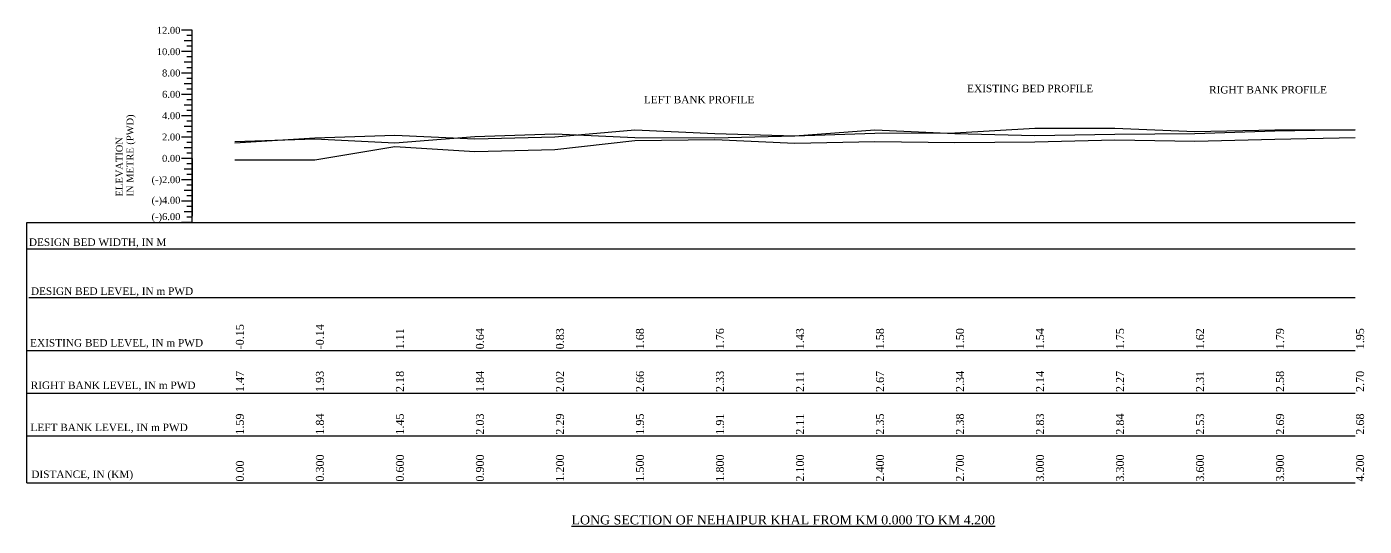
# Model space of a CAD drawing. Header units: metres. Extents: x -148477 to 168932, y -55673 to -2736.
# Drawn here: x -19134.7 to -19009.3, y -9461 to -9414.2 of the extents above; entities that cross this region are included whole.
import ezdxf
from ezdxf.enums import TextEntityAlignment as Align

# ---------------------------------------------------------------- set-up
doc = ezdxf.new("R2010")
doc.units = ezdxf.units.M
doc.styles.add('liza', font='times.ttf', dxfattribs={"height": 2})
doc.styles.get("Standard").update_dxf_attribs({"font": 'times.ttf'})

msp = doc.modelspace()

# ---------------------------------------------------------------- linework, layer by layer
at = {"color": 0, "lineweight": 30}
for p, q in [((-19119.2003, -9414.5113), (-19120.2003, -9414.5113)), ((-19119.2003, -9415.0113), (-19119.7003, -9415.0113)), ((-19119.2003, -9432.5113), (-19119.2003, -9414.5113)), ((-19119.2003, -9415.5113), (-19119.9503, -9415.5113)), ((-19119.2003, -9416.0113), (-19119.7003, -9416.0113)), ((-19119.2003, -9416.5113), (-19120.2003, -9416.5113)), ((-19119.2003, -9416.5113), (-19120.2003, -9416.5113)), ((-19119.2003, -9416.5113), (-19120.2003, -9416.5113)), ((-19119.2003, -9417.5113), (-19119.9503, -9417.5113)), ((-19119.2003, -9417.0113), (-19119.7003, -9417.0113)), ((-19119.2003, -9418.5113), (-19120.2003, -9418.5113)), ((-19119.2003, -9418.5113), (-19120.2003, -9418.5113)), ((-19119.2003, -9418.0113), (-19119.7003, -9418.0113)), ((-19119.2003, -9419.5113), (-19119.9503, -9419.5113)), ((-19119.2003, -9419.5113), (-19119.9503, -9419.5113)), ((-19119.2003, -9419.0113), (-19119.7003, -9419.0113)), ((-19119.2003, -9419.0113), (-19119.7003, -9419.0113)), ((-19119.2003, -9420.0113), (-19119.7003, -9420.0113)), ((-19119.2003, -9420.5113), (-19120.2003, -9420.5113)), ((-19119.2003, -9421.0113), (-19119.7003, -9421.0113)), ((-19119.2003, -9422.5113), (-19120.2003, -9422.5113)), ((-19119.2003, -9421.5113), (-19119.9503, -9421.5113)), ((-19119.2003, -9422.0113), (-19119.7003, -9422.0113)), ((-19119.2003, -9423.5113), (-19119.9503, -9423.5113)), ((-19119.2003, -9423.0113), (-19119.7003, -9423.0113)), ((-19119.2003, -9424.5113), (-19120.2003, -9424.5113)), ((-19119.2003, -9424.0113), (-19119.7003, -9424.0113)), ((-19119.2003, -9425.0113), (-19119.7003, -9425.0113)), ((-19119.2003, -9425.5113), (-19119.9503, -9425.5113)), ((-19119.2003, -9426.0113), (-19119.7003, -9426.0113)), ((-19119.2003, -9426.5113), (-19120.2003, -9426.5113)), ((-19119.2003, -9427.5113), (-19119.9503, -9427.5113)), ((-19119.2003, -9427.0113), (-19119.7003, -9427.0113)), ((-19119.2003, -9428.5113), (-19120.2003, -9428.5113)), ((-19119.2003, -9428.0113), (-19119.7003, -9428.0113)), ((-19119.2003, -9429.5113), (-19119.9503, -9429.5113)), ((-19119.2003, -9429.0113), (-19119.7003, -9429.0113)), ((-19119.2003, -9430.0113), (-19119.7003, -9430.0113)), ((-19119.2003, -9430.5113), (-19120.2003, -9430.5113)), ((-19119.2003, -9431.0113), (-19119.7003, -9431.0113)), ((-19134.7003, -9432.5113), (-19010.1973, -9432.5113)), ((-19119.2003, -9432.5113), (-19120.2003, -9432.5113)), ((-19119.2003, -9431.5113), (-19119.9503, -9431.5113)), ((-19119.2003, -9432.0113), (-19119.7003, -9432.0113)), ((-19134.7003, -9435.0059), (-19010.1973, -9435.0059)), ((-19134.5061, -9439.5585), (-19010.1973, -9439.5585)), ((-19134.7003, -9456.9113), (-19010.1973, -9456.9113))]:
    msp.add_line(p, q, dxfattribs=at)
at = {"lineweight": 30}
for p, q in [((-19119.2003, -9426.5113), (-19119.2003, -9431.9413)), ((-19134.7003, -9456.9113), (-19134.7003, -9432.5113)), ((-19134.7003, -9444.5113), (-19010.1973, -9444.5113)), ((-19134.7003, -9448.5113), (-19010.1973, -9448.5113)), ((-19134.7003, -9452.5113), (-19010.1973, -9452.5113))]:
    msp.add_line(p, q, dxfattribs=at)
at = {"color": 4, "lineweight": 30}
msp.add_lwpolyline([(-19046.6833, -9420.0262, 0, 0, 0), (-19047.5553, -9420.0069, 0, 0, 0), (-19048.5309, -9424.1366, 0.2996, 0, 0), (-19048.8244, -9425.3859, 0, 0, 0)], format="xyseb", dxfattribs=at)
at = {"color": 6, "lineweight": 30}
msp.add_lwpolyline([(-19024.0565, -9420.1128, 0, 0, 0), (-19025.2127, -9420.119, 0, 0, 0), (-19025.8323, -9423.1102, 0.2996, 0, 0), (-19026.0614, -9424.2456, 0, 0, 0)], format="xyseb", dxfattribs=at)
at = {"color": 2, "lineweight": 30}
msp.add_lwpolyline([(-19076.9145, -9421.0294, 0, 0, 0), (-19077.6196, -9421.0291, 0, 0, 0), (-19078.1739, -9423.3787, 0.2996, 0, 0), (-19078.4507, -9424.4607, 0, 0, 0)], format="xyseb", dxfattribs=at)
at = {"color": 0, "lineweight": 30}
msp.add_lwpolyline([(-19124.2003, -9430.2113, 0, 0, 0), (-19124.2003, -9422.4646, 0.2767, 0, 0), (-19124.2003, -9421.9113, 0, 0, 0)], format="xyseb", dxfattribs=at)
at = {"color": 2, "linetype": 'Continuous', "lineweight": -3, "ltscale": 0.5}
msp.add_lwpolyline([(-19115.1975, -9424.9213), (-19107.6975, -9424.6713), (-19100.1975, -9425.0643), (-19092.6975, -9424.4783), (-19085.1975, -9424.2213), (-19077.6975, -9424.5633), (-19070.1975, -9424.6013), (-19062.6975, -9424.4013), (-19055.1975, -9424.1633), (-19047.6975, -9424.1333), (-19040.1975, -9423.6803), (-19032.6975, -9423.6713), (-19025.1975, -9423.9813), (-19017.6975, -9423.8243), (-19010.1975, -9423.8353)], dxfattribs=at)
at = {"color": 6, "linetype": 'Continuous', "lineweight": -3, "ltscale": 0.5}
msp.add_lwpolyline([(-19115.1975, -9425.0413), (-19107.6975, -9424.5773), (-19100.1975, -9424.3313), (-19092.6975, -9424.6683), (-19085.1975, -9424.4903), (-19077.6975, -9423.8533), (-19070.1975, -9424.1813), (-19062.6975, -9424.3993), (-19055.1975, -9423.8433), (-19047.6975, -9424.1733), (-19040.1975, -9424.3713), (-19032.6975, -9424.2413), (-19025.1975, -9424.1973), (-19017.6975, -9423.9343), (-19010.1975, -9423.8153)], dxfattribs=at)
at = {"color": 3, "linetype": 'Continuous', "lineweight": -3, "ltscale": 0.5}
msp.add_lwpolyline([(-19115.1975, -9426.6653), (-19107.6975, -9426.6473), (-19100.1975, -9425.4043), (-19092.6975, -9425.8683), (-19085.1975, -9425.6803), (-19077.6975, -9424.8313), (-19070.1975, -9424.7493), (-19062.6975, -9425.0793), (-19055.1975, -9424.9333), (-19047.6975, -9425.0133), (-19040.1975, -9424.9703), (-19032.6975, -9424.7613), (-19025.1975, -9424.8873), (-19017.6975, -9424.7243), (-19010.1975, -9424.5653)], dxfattribs=at)

# ---------------------------------------------------------------- texts
at = {"color": 0, "lineweight": 30}
for s, p in [('12.00', (-19120.3003, -9414.8363)), ('10.00', (-19120.3003, -9416.8363)), ('8.00', (-19120.3003, -9418.8363)), ('6.00', (-19120.3003, -9420.8363)), ('4.00', (-19120.3003, -9422.8363)), ('2.00', (-19120.3003, -9424.8363)), ('0.00', (-19120.3003, -9426.8363)), ('(-)2.00', (-19120.3003, -9428.8363)), ('(-)4.00', (-19120.3003, -9430.7613)), ('(-)6.00', (-19120.3003, -9432.2957))]:
    msp.add_text(s, height=0.65, dxfattribs=at).set_placement(p, align=Align.RIGHT)
for s, p in [('IN METRE (PWD)', (-19124.7003, -9430.0813)), ('ELEVATION', (-19125.7003, -9430.0813))]:
    msp.add_text(s, height=0.65, rotation=90, dxfattribs=at).set_placement(p)
at = {"color": 4, "lineweight": 30, "insert": (-19046.5518, -9419.6108), "char_height": 0.7, "attachment_point": 1}
msp.add_mtext('EXISTING BED PROFILE', dxfattribs=at)
at = {"color": 6, "lineweight": 30, "insert": (-19023.8773, -9419.7305), "char_height": 0.7, "attachment_point": 1}
msp.add_mtext('RIGHT BANK PROFILE', dxfattribs=at)
at = {"color": 2, "lineweight": 30, "insert": (-19076.8497, -9420.6533), "char_height": 0.7, "attachment_point": 1}
msp.add_mtext('LEFT BANK PROFILE', dxfattribs=at)
at = {"color": 0, "lineweight": 30, "char_height": 0.7, "attachment_point": 1}
for s, insert in [('DESIGN BED WIDTH, IN M', (-19134.5025, -9434.0172)), ('DESIGN BED LEVEL, IN m PWD', (-19134.3118, -9438.6056)), ('EXISTING BED LEVEL, IN m PWD', (-19134.3826, -9443.4541)), ('RIGHT BANK LEVEL, IN m PWD', (-19134.3277, -9447.4291)), ('LEFT BANK LEVEL, IN m PWD', (-19134.3505, -9451.3788)), ('DISTANCE, IN (KM)', (-19134.2722, -9455.7719))]:
    msp.add_mtext(s, dxfattribs=dict(at, insert=insert))
at = {"color": 0, "linetype": 'Continuous', "lineweight": -3, "ltscale": 0.5, "char_height": 0.75, "width": 3.225, "attachment_point": 1, "rotation": 90, "style": 'liza'}
for s, insert in [('-0.15', (-19115.0975, -9444.4113)), ('-0.14', (-19107.5975, -9444.4113)), ('1.11', (-19100.0975, -9444.4113)), ('0.64', (-19092.5975, -9444.4113)), ('0.83', (-19085.0975, -9444.4113)), ('1.68', (-19077.5975, -9444.4113)), ('1.76', (-19070.0975, -9444.4113)), ('1.43', (-19062.5975, -9444.4113)), ('1.58', (-19055.0975, -9444.4113)), ('1.50', (-19047.5975, -9444.4113)), ('1.54', (-19040.0975, -9444.4113)), ('1.75', (-19032.5975, -9444.4113)), ('1.62', (-19025.0975, -9444.4113)), ('1.79', (-19017.5975, -9444.4113)), ('1.95', (-19010.0975, -9444.4113)), ('1.47', (-19115.0975, -9448.4113)), ('1.93', (-19107.5975, -9448.4113)), ('2.18', (-19100.0975, -9448.4113)), ('1.84', (-19092.5975, -9448.4113)), ('2.02', (-19085.0975, -9448.4113)), ('2.66', (-19077.5975, -9448.4113)), ('2.33', (-19070.0975, -9448.4113)), ('2.11', (-19062.5975, -9448.4113)), ('2.67', (-19055.0975, -9448.4113)), ('2.34', (-19047.5975, -9448.4113)), ('2.14', (-19040.0975, -9448.4113)), ('2.27', (-19032.5975, -9448.4113)), ('2.31', (-19025.0975, -9448.4113)), ('2.58', (-19017.5975, -9448.4113)), ('2.70', (-19010.0975, -9448.4113)), ('1.59', (-19115.0975, -9452.4113)), ('1.84', (-19107.5975, -9452.4113)), ('1.45', (-19100.0975, -9452.4113)), ('2.03', (-19092.5975, -9452.4113)), ('2.29', (-19085.0975, -9452.4113)), ('1.95', (-19077.5975, -9452.4113)), ('1.91', (-19070.0975, -9452.4113)), ('2.11', (-19062.5975, -9452.4113)), ('2.35', (-19055.0975, -9452.4113)), ('2.38', (-19047.5975, -9452.4113)), ('2.83', (-19040.0975, -9452.4113)), ('2.84', (-19032.5975, -9452.4113)), ('2.53', (-19025.0975, -9452.4113)), ('2.69', (-19017.5975, -9452.4113)), ('2.68', (-19010.0975, -9452.4113)), ('0.00', (-19115.0975, -9456.8113)), ('0.300', (-19107.5975, -9456.8113)), ('0.600', (-19100.0975, -9456.8113)), ('0.900', (-19092.5975, -9456.8113)), ('1.200', (-19085.0975, -9456.8113)), ('1.500', (-19077.5975, -9456.8113)), ('1.800', (-19070.0975, -9456.8113)), ('2.100', (-19062.5975, -9456.8113)), ('2.400', (-19055.0975, -9456.8113)), ('2.700', (-19047.5975, -9456.8113)), ('3.000', (-19040.0975, -9456.8113)), ('3.300', (-19032.5975, -9456.8113)), ('3.600', (-19025.0975, -9456.8113)), ('3.900', (-19017.5975, -9456.8113)), ('4.200', (-19010.0975, -9456.8113))]:
    msp.add_mtext(s, dxfattribs=dict(at, insert=insert))
at = {"color": 0, "linetype": 'ByBlock', "lineweight": 30, "insert": (-19083.634, -9459.9606), "char_height": 0.861585, "width": 43.932388, "attachment_point": 1}
msp.add_mtext('\\pi-861.6,l861.6,t3.705e+004;{\\LLONG SECTION OF NEHAIPUR KHAL FROM KM 0.000 TO KM 4.200}', dxfattribs=at)

doc.saveas('drawing.dxf')
